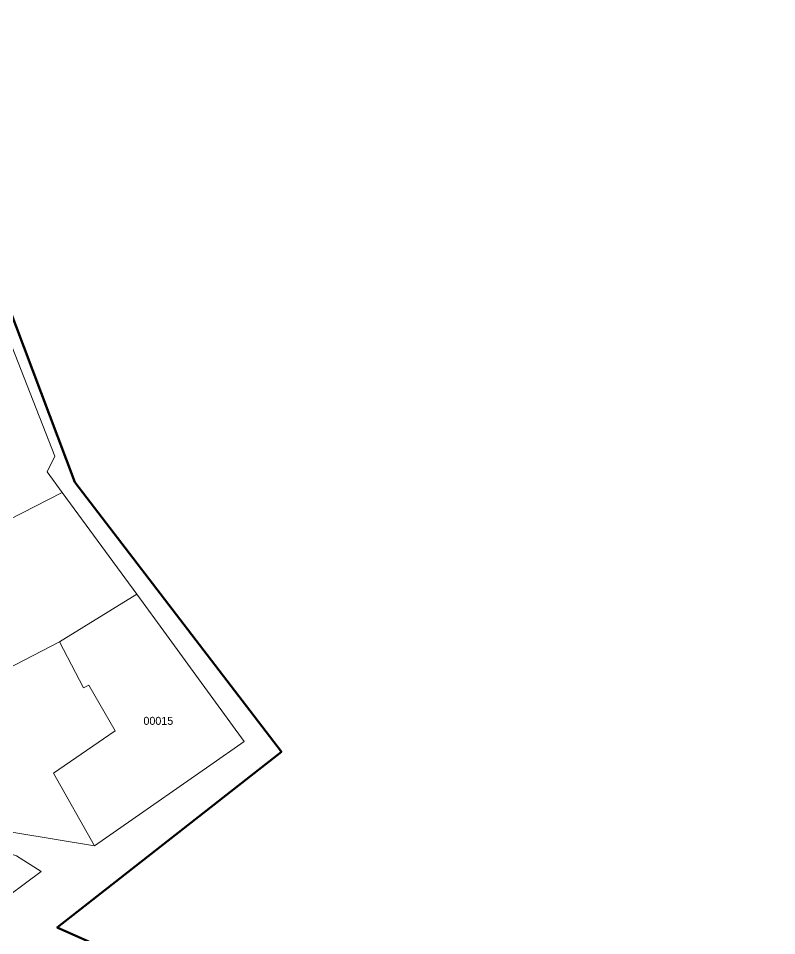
# Model space of a CAD drawing. Header units: metres. Extents: x 245225 to 248406, y 1633796 to 1637634.
# Drawn here: x 247919.9 to 248061.9, y 1636462.4 to 1636634.3 of the extents above; entities that cross this region are included whole.
import ezdxf
from ezdxf.enums import TextEntityAlignment as Align

# ---------------------------------------------------------------- set-up
doc = ezdxf.new("R2010")
doc.units = ezdxf.units.M
doc.header["$MEASUREMENT"] = 0
doc.layers.add('historique_numero_parcelle', color=7, linetype='Continuous')
doc.layers.add('Limites_Communes', color=7, linetype='Continuous', lineweight=211, plot=False)
doc.layers.add('LIMITES_PARCELLES', color=7, linetype='Continuous', lineweight=0, true_color=0xffffff)
doc.styles.add('Style-FANCY', font='FANCY.shx')

msp = doc.modelspace()

# ---------------------------------------------------------------- linework, layer by layer
at = {"layer": 'Limites_Communes', "color": 210, "lineweight": 80, "flags": 128}
msp.add_lwpolyline([(246605.2718, 1637633.7039), (246913.4298, 1637003.726), (246928.908, 1636986.2635), (246937.0628, 1636946.102), (247273.6978, 1636757.3411), (247414.7621, 1636704.6505), (247560.0187, 1636674.7525), (247860.1219, 1636718.6819), (247872.0949, 1636702.4329), (247930.5058, 1636547.3832), (247969.1915, 1636496.8558), (247927.1941, 1636463.9394), (247992.0592, 1636434.9953), (248053.9967, 1636386.0915), (248089.2289, 1636346.6767), (248129.5988, 1636309.9768), (248159.1072, 1636285.3282), (248217.2385, 1636236.7707), (248275.3777, 1636195.0512)], dxfattribs=at)
at = {"layer": 'limites_parcelles', "color": 0, "flags": 128}
for points in [[(247928.147882, 1636545.461749), (247882.622629, 1636522.128485), (247881.658074, 1636524.765181), (247863.981657, 1636519.163654), (247852.791975, 1636555.986077), (247871.793906, 1636563.290204), (247915.776156, 1636580.196483), (247926.782808, 1636552.233638), (247925.327596, 1636549.323216), (247928.147882, 1636545.461749)], [(247953.173587, 1636511.197163), (247962.237045, 1636498.787698), (247955.771622, 1636494.2741), (247944.670506, 1636486.524265), (247934.191156, 1636479.208492), (247926.505039, 1636492.856367), (247935.84543, 1636499.280047), (247938.067253, 1636500.808064), (247933.093177, 1636509.3664), (247932.140675, 1636508.810774), (247927.616291, 1636517.462666), (247942.086947, 1636526.376722), (247947.641945, 1636518.770953), (247953.173587, 1636511.197163)], [(247933.093177, 1636509.3664), (247938.067253, 1636500.808064), (247935.84543, 1636499.280047), (247926.505039, 1636492.856367), (247934.191156, 1636479.208492), (247911.833819, 1636482.912666), (247894.622491, 1636489.325805), (247891.22123, 1636498.623451), (247927.616291, 1636517.462666), (247932.140675, 1636508.810774), (247933.093177, 1636509.3664)], [(247896.99652, 1636454.158335), (247877.451191, 1636461.873597), (247869.797289, 1636462.983757), (247879.318337, 1636490.195888), (247919.561542, 1636477.337112), (247924.165302, 1636474.400232), (247896.99652, 1636454.158335)]]:
    msp.add_lwpolyline(points, close=True, dxfattribs=at)
at = {"layer": 'limites_parcelles', "flags": 128}
for points in [[(247928.148, 1636545.462), (247882.623, 1636522.128), (247881.658, 1636524.765), (247863.982, 1636519.164), (247852.792, 1636555.986), (247871.794, 1636563.29), (247915.776, 1636580.196), (247926.783, 1636552.234), (247925.328, 1636549.323), (247928.148, 1636545.462)], [(247942.087, 1636526.377), (247927.616, 1636517.463), (247891.221, 1636498.623), (247882.623, 1636522.128), (247928.148, 1636545.462), (247942.087, 1636526.377)], [(247953.174, 1636511.197), (247962.237, 1636498.788), (247955.772, 1636494.274), (247944.671, 1636486.524), (247934.191, 1636479.208), (247926.505, 1636492.856), (247935.845, 1636499.28), (247938.067, 1636500.808), (247933.093, 1636509.366), (247932.141, 1636508.811), (247927.616, 1636517.463), (247942.087, 1636526.377), (247947.642, 1636518.771), (247953.174, 1636511.197)], [(247933.093, 1636509.366), (247938.067, 1636500.808), (247935.845, 1636499.28), (247926.505, 1636492.856), (247934.191, 1636479.208), (247911.834, 1636482.913), (247894.622, 1636489.326), (247891.221, 1636498.623), (247927.616, 1636517.463), (247932.141, 1636508.811), (247933.093, 1636509.366)], [(247896.997, 1636454.158), (247877.451, 1636461.874), (247869.797, 1636462.984), (247879.318, 1636490.196), (247919.562, 1636477.337), (247924.165, 1636474.4), (247896.997, 1636454.158)]]:
    msp.add_lwpolyline(points, close=True, dxfattribs=at)

# ---------------------------------------------------------------- texts
at = {"layer": 'historique_numero_parcelle', "style": 'Style-FANCY'}
msp.add_text('00015', height=1.499994, dxfattribs=at).set_placement((247946.14355, 1636502.654903), align=Align.MIDDLE_CENTER)

doc.saveas('drawing.dxf')
